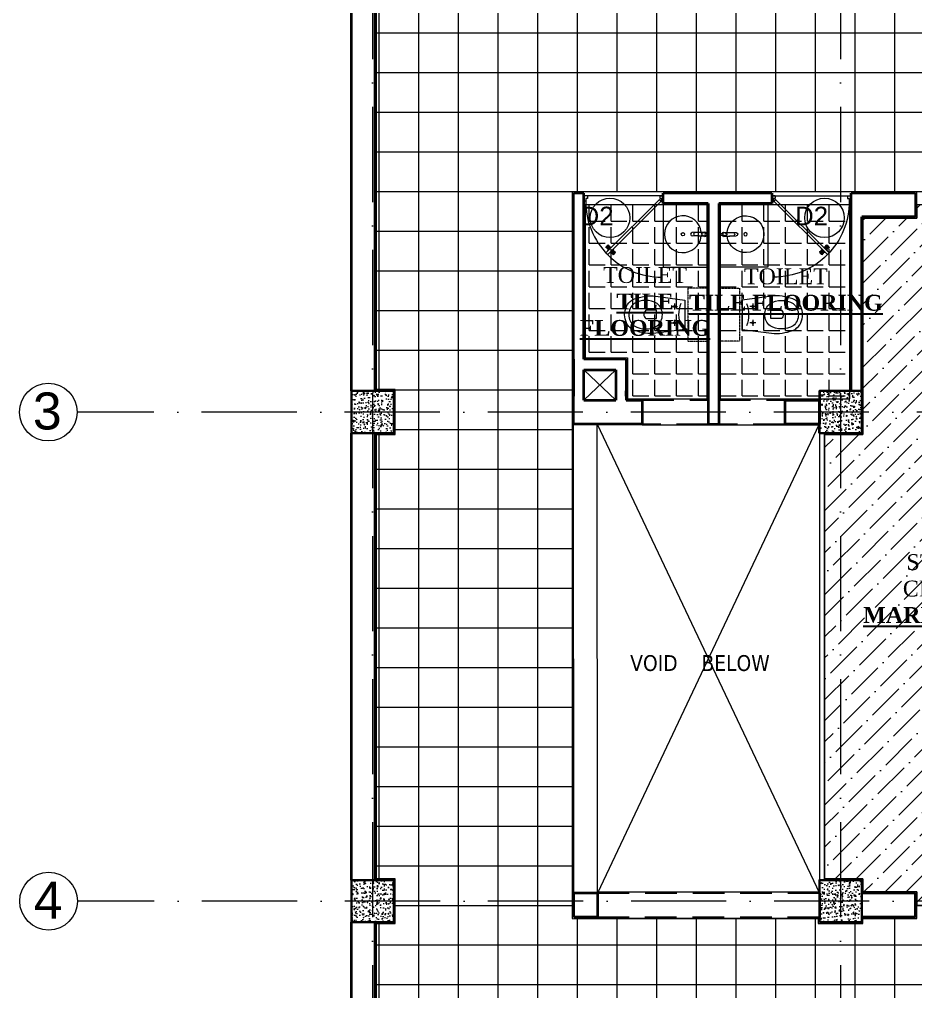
# Model space of a CAD drawing. Header units: inches. Extents: x 10755 to 33653, y -10992 to 10708.
# Drawn here: x 27143.5 to 27482.4, y -762.3 to -394.6 of the extents above; entities that cross this region are included whole.
import ezdxf

# ---------------------------------------------------------------- set-up
doc = ezdxf.new("R2010")
doc.units = ezdxf.units.IN
doc.header["$MEASUREMENT"] = 0
for name, pattern in [('ACAD_ISO10W100', [18, 12, -3, 0, -3]), ('HIDDEN', [0.375, 0.25, -0.125]), ('SA-WC-P$0$HIDDEN', [2.25, 1.5, -0.75])]:
    doc.linetypes.add(name, pattern=pattern)
for name, color, linetype, lineweight in [('centerline', 9, 'ACAD_ISO10W100', 5), ('col', 1, 'Continuous', 30), ('DIMINSION', 5, 'Continuous', 15), ('door', 15, 'Continuous', 18), ('hatch 2', 8, 'Continuous', 13), ('hatch room', 33, 'Continuous', 9), ('hatch- rcc', 252, 'Continuous', 5), ('hatch1', 9, 'Continuous', 5), ('L1 furnitures', 252, 'Continuous', 9), ('PLASTER', 50, 'Continuous', 9), ('PUERTAS', 7, 'Continuous', 0), ('railing', 33, 'Continuous', 15), ('rs', 102, 'Continuous', 15), ('sill line', 21, 'Continuous', 20), ('title text 1', 113, 'Continuous', 25), ('wall', 1, 'Continuous', 35)]:
    doc.layers.add(name, color=color, linetype=linetype, lineweight=lineweight)
doc.layers.add('T-TEXT', color=230, linetype='Continuous')
doc.layers.add('text 100', color=4, linetype='Continuous')
doc.layers.get('DIMINSION').off()
doc.styles.add('Prajwal', font='stylu.ttf', dxfattribs={"height": 9})
doc.styles.get("Standard").update_dxf_attribs({"font": 'arial.ttf'})
doc.styles.add('suren', font='times.ttf', dxfattribs={"height": 4})

# ---------------------------------------------------------------- blocks, each defined once
blk = doc.blocks.new('ETERWEWE')
at = {"layer": 'hatch- rcc', "linetype": 'Continuous', "ltscale": 30}
h = blk.add_hatch(dxfattribs=at)
h.set_pattern_fill('AR-CONC', color=256, scale=0.5, style=0)
h.set_pattern_definition([(50, (0, 0), (3.586300913, -0.313760675), [0.375, -4.125]), (355, (0, 0), (-0.69375667, 3.76096067), [0.3, -3.3]), (100.4514445, (0.299, -0.026), (2.89254423, 3.447199955), [0.31870096, -3.50571056]), (46.1842, (0, 1), (5.33620665, -0.8275964), [0.5625, -6.1875]), (96.6356355, (0.4447, 0.931), (4.67330973, 4.870593), [0.47805171, -5.2585688]), (351.184164, (0, 1), (4.67330973, 4.870593), [0.45, -4.95]), (21, (0.5, 0.75), (2.98453526, -2.013094453), [0.375, -4.125]), (326, (0.5, 0.75), (1.21657666, 3.625750225), [0.3, -3.3]), (71.4514447, (0.7487, 0.5822), (4.20111188, 1.612655764), [0.31870095, -3.50571056]), (37.5, (0, 0), (0.060799277, 1.664469269), [0, -3.26, 0, -3.35, 0, -3.3125]), (7.5, (0, 0), (1.315347687, 1.97205856), [0, -1.91, 0, -3.185, 0, -1.2625]), (327.5, (-1.115, 0), (2.669112181, -0.112774359), [0, -1.25, 0, -3.9, 0, -5.175]), (317.5, (-1.615, 0), (2.915930847, 0.50052491), [0, -1.625, 0, -2.59, 0, -3.675])])
h.paths.add_polyline_path([(159423.23, -3794.58), (159439.23, -3794.58), (159439.23, -3778.58), (159423.23, -3778.58)])
at = {"layer": 'col', "linetype": 'Continuous', "ltscale": 30}
blk.add_lwpolyline([(159423.23, -3794.58), (159423.23, -3778.58), (159439.23, -3778.58), (159439.23, -3794.58), (159423.23, -3794.58)], dxfattribs=at)
blk = doc.blocks.new('wewerrr')
at = {"layer": 'DIMINSION', "linetype": 'Continuous'}
for p in [(16886.62, -332.81), (16886.62, -332.81), (17063.62, -332.81), (17063.62, -332.81), (16886.62, -517.81), (16886.62, -517.81), (17063.62, -517.81), (17063.62, -517.81)]:
    blk.add_blockref('ETERWEWE', p, dxfattribs=at)
blk = doc.blocks.new('SA-WC-P')
for p, q in [((132, 53), (132, 117)), ((165, 85), (100, 85)), ((165, -85), (100, -85)), ((132, -117), (132, -53))]:
    blk.add_line(p, q)
at = {"linetype": 'SA-WC-P$0$HIDDEN', "ltscale": 0.1}
blk.add_lwpolyline([(-224, 278), (-224, -278), (-8, -278), (-8, 278)], close=True, dxfattribs=at)
blk.add_lwpolyline([(579, 154, -0.241084), (655, 0, -0.241953), (579, -154, -0.112908), (355, -198), (22, -154), (22, 154), (355, 198, -0.112605), (578, 154)], format="xyb")
for points in [[(556, -116, 0.234777), (611, 0, 0.234777), (556, 116, 0.279946), (313, 116, 0.234777), (259, 0, 0.234777), (313, -116, 0.279946)], [(432, 41), (322, 41), (322, -47), (432, -47, 0.5)]]:
    blk.add_lwpolyline(points, format="xyb", close=True)
for centre in [(132, 85), (132, -85)]:
    blk.add_circle(centre, 10.1)
for centre, radius, start, end in [((-236, 0), 324, 338.804, 21.2215), ((576, 149), 5.5, 53.3024, 66.0563)]:
    blk.add_arc(centre, radius, start, end)
blk = doc.blocks.new('roundsinkwithtap')
for p, q in [((-25, 245), (-20, 102)), ((-22, 233), (-15, 130)), ((-10, 275), (-10, 252)), ((0, 285), (0, 285)), ((10, 275), (10, 252)), ((22, 233), (15, 130)), ((25, 245), (20, 102))]:
    blk.add_line(p, q)
for points in [[(-22, 233, -0.314496), (-9, 215, 0.366665)], [(22, 233, 0.314496), (9, 215, -0.366665)]]:
    blk.add_lwpolyline(points, format="xyb")
blk.add_circle((0, -8), 20)
for centre, radius, start, end in [((0, 245), 25, 113.5782, 180), ((0, 233), 21.6, 0, 180), ((0, 275), 10, 90, 180), ((0, 275), 10, 0, 90), ((0, 245), 25, 0, 66.4218), ((0, -8), 215, 96.3158, 83.6842), ((0, 131), 15, 185.6551, 354.3449), ((0, 215), 9.29, 180, 0), ((0, 102), 20, 180, 0)]:
    blk.add_arc(centre, radius, start, end)
blk = doc.blocks.new('2ft6in')
at = {"layer": 'PUERTAS', "color": 2}
for p, q in [((0.84, 2.1), (21.02, 22.28)), ((21.71, 21.6), (21.02, 22.28)), ((21.71, 21.6), (1.47, 1.37)), ((18.33, 21.76), (18.31, 21.77)), ((21.18, 18.9), (21.2, 18.89)), ((0, 2), (0, 0)), ((0.6, 2), (0, 2)), ((1.33, 0), (0, 0)), ((0.6, 1.26), (0.6, 2.04)), ((0.67, 1.26), (0.6, 1.26)), ((0.67, 1.26), (0.67, 2.01)), ((0.67, 1), (0.67, 1.26)), ((1.33, 1), (0.67, 1)), ((1.31, 1.53), (0.79, 2.06)), ((1.36, 1.58), (0.81, 2.12)), ((1.36, 1.58), (1.31, 1.53)), ((1.47, 1.37), (1.31, 1.53)), ((1.33, 0), (1.33, 1)), ((28.67, 0), (28.67, 1)), ((28.67, 1), (29.33, 1)), ((28.67, 0), (30, 0)), ((29.33, 1), (29.33, 2)), ((29.33, 2), (30, 2)), ((30, 0), (30, 2))]:
    blk.add_line(p, q, dxfattribs=at)
at = {"layer": 'PUERTAS', "color": 1}
for p, q in [((18.82, 22.25), (18.45, 21.88)), ((18.9, 22.28), (18.48, 21.86)), ((18.84, 22.23), (18.82, 22.25)), ((19.54, 21.59), (18.99, 22.27)), ((18.06, 21.44), (18.48, 21.86)), ((18.74, 20.79), (18.06, 21.34)), ((18.08, 21.51), (18.45, 21.88)), ((18.11, 21.49), (18.08, 21.51)), ((18.83, 20.8), (19.18, 21.15)), ((18.84, 20.21), (19.1, 20.6)), ((18.85, 20.11), (18.84, 20.12)), ((18.92, 20.89), (18.93, 20.88)), ((19.02, 20.88), (19.24, 21.1)), ((19.12, 20.8), (19.03, 20.89)), ((19.1, 20.7), (19.11, 20.69)), ((19.1, 20.6), (19.1, 20.6)), ((19.11, 20.79), (19.33, 21.01)), ((19.54, 21.5), (19.18, 21.15)), ((19.45, 21.31), (19.24, 21.1)), ((19.55, 21.22), (19.33, 21.01)), ((19.45, 21.41), (19.45, 21.41)), ((19.54, 21.22), (19.45, 21.31)), ((19.53, 19.43), (19.54, 19.42)), ((19.64, 21.23), (19.64, 21.23)), ((19.64, 19.42), (20.02, 19.67)), ((19.74, 21.24), (19.73, 21.23)), ((20.12, 21.49), (19.74, 21.24)), ((20.02, 19.67), (20.03, 19.68)), ((20.12, 19.68), (20.12, 19.68)), ((20.21, 19.69), (20.43, 19.9)), ((20.22, 21.48), (20.22, 21.49)), ((20.22, 19.41), (20.57, 19.76)), ((20.22, 19.69), (20.31, 19.6)), ((20.22, 19.32), (20.76, 18.64)), ((20.31, 19.6), (20.52, 19.81)), ((20.31, 19.5), (20.31, 19.5)), ((20.65, 20.12), (20.43, 19.9)), ((20.74, 20.03), (20.52, 19.81)), ((20.93, 20.11), (20.57, 19.76)), ((20.64, 20.11), (20.73, 20.02)), ((20.66, 20.31), (20.65, 20.31)), ((20.65, 20.21), (20.65, 20.22)), ((20.91, 20.7), (20.66, 20.31)), ((20.84, 20.02), (20.83, 20.03)), ((20.86, 18.63), (21.28, 19.05)), ((20.91, 20.8), (20.91, 20.79)), ((20.91, 18.68), (20.94, 18.66)), ((20.94, 18.66), (21.31, 19.03)), ((21.02, 20.12), (21.7, 19.57)), ((21.7, 19.47), (21.28, 19.05)), ((21.67, 19.4), (21.31, 19.03)), ((21.65, 19.42), (21.67, 19.4))]:
    blk.add_line(p, q, dxfattribs=at)
at = {"layer": 'PUERTAS', "color": 8}
for p, q in [((19.42, 21.38), (18.75, 22.14)), ((19.51, 21.48), (18.88, 22.26)), ((19.55, 21.53), (18.93, 22.3)), ((18.81, 20.78), (18.04, 21.4)), ((18.86, 20.83), (18.08, 21.46)), ((18.95, 20.92), (18.2, 21.58)), ((18.44, 21.9), (18.31, 21.77)), ((19.07, 21.03), (18.34, 21.72)), ((18.44, 21.9), (18.56, 22.02)), ((18.58, 22.01), (18.56, 22.02)), ((19.3, 21.26), (18.61, 22)), ((18.91, 20.27), (19.19, 20.69)), ((19.13, 20.8), (19.03, 20.9)), ((19.15, 20.82), (19.05, 20.92)), ((19.09, 20.44), (19.25, 20.76)), ((19.19, 20.87), (19.1, 20.96)), ((19.25, 20.93), (19.16, 21.02)), ((19.28, 20.63), (19.32, 20.83)), ((19.4, 21.08), (19.31, 21.17)), ((19.47, 21.15), (19.38, 21.24)), ((19.43, 20.78), (19.4, 20.9)), ((19.51, 21.19), (19.42, 21.28)), ((19.55, 20.91), (19.43, 20.94)), ((19.53, 21.21), (19.44, 21.3)), ((19.7, 21.06), (19.51, 21.01)), ((19.89, 21.24), (19.58, 21.08)), ((20.07, 21.42), (19.64, 21.15)), ((19.69, 19.49), (20.12, 19.76)), ((19.87, 19.67), (20.18, 19.83)), ((20.06, 19.85), (20.25, 19.9)), ((20.21, 20), (20.33, 19.97)), ((20.21, 19.38), (20.83, 18.61)), ((20.23, 19.7), (20.32, 19.61)), ((20.25, 19.72), (20.34, 19.63)), ((20.25, 19.43), (20.88, 18.65)), ((20.29, 19.76), (20.38, 19.67)), ((20.33, 20.13), (20.36, 20.01)), ((20.34, 19.53), (21, 18.77)), ((20.36, 19.83), (20.45, 19.74)), ((20.48, 20.28), (20.44, 20.08)), ((20.46, 19.64), (21.14, 18.91)), ((20.5, 19.98), (20.6, 19.89)), ((20.67, 20.47), (20.51, 20.15)), ((20.85, 20.64), (20.57, 20.22)), ((20.57, 20.04), (20.66, 19.95)), ((20.61, 20.09), (20.7, 19.99)), ((20.63, 20.11), (20.72, 20.01)), ((20.69, 19.87), (21.42, 19.19)), ((20.81, 19.99), (21.56, 19.33)), ((20.9, 20.08), (21.68, 19.45)), ((20.95, 20.13), (21.72, 19.51)), ((21.32, 19.01), (21.2, 18.89)), ((21.32, 19.01), (21.44, 19.14)), ((21.43, 19.15), (21.44, 19.14)), ((0, 0), (30, 0))]:
    blk.add_line(p, q, dxfattribs=at)
at = {"layer": 'PUERTAS', "color": 2}
for radius in [0.129, 0.0627]:
    blk.add_circle((0.68, 2.14), radius, dxfattribs=at)
at = {"layer": 'PUERTAS', "color": 8}
blk.add_arc((0.68, 2.14), 28.65, 359.7285, 90.0333, dxfattribs=at)
at = {"layer": 'PUERTAS', "color": 1}
for centre, start, end in [((18.94, 22.23), 38.9236, 135), ((18.78, 20.84), 231.0764, 315), ((18.89, 20.16), 135, 225), ((18.97, 20.93), 225, 315), ((19.16, 20.74), 135, 219.7428), ((19.06, 20.65), 315, 39.7428), ((19.4, 21.36), 315, 45), ((19.49, 21.55), 315, 38.9236), ((19.59, 19.47), 225, 315), ((19.6, 21.18), 50.2572, 135), ((19.68, 21.28), 230.2572, 315), ((20.07, 19.63), 50.2572, 135), ((20.17, 21.44), 45, 135), ((20.16, 19.73), 230.2572, 315), ((20.27, 19.36), 135, 218.9236), ((20.35, 19.55), 135, 225), ((20.7, 20.26), 135, 219.7428), ((20.6, 20.17), 315, 39.7428), ((20.78, 19.98), 45, 135), ((20.82, 18.68), 218.9236, 315), ((20.87, 20.75), 315, 45), ((20.98, 20.07), 51.0764, 135), ((21.65, 19.52), 315, 51.0764)]:
    blk.add_arc(centre, 0.0667, start, end, dxfattribs=at)
blk = doc.blocks.new('*U2416')
at = {"color": 3}
blk.add_blockref('2ft6in', (0, 0), dxfattribs=at)

msp = doc.modelspace()

# ---------------------------------------------------------------- hatches: boundary and pattern name
at = {"layer": 'hatch room'}
h = msp.add_hatch(dxfattribs=at)
h.set_pattern_fill('ANSI37', color=256, scale=120, angle=45, style=0)
h.set_pattern_definition([(90, (13449.544, -12144.676), (-15, 3e-15), []), (180, (13449.544, -12144.676), (-3e-15, -15), [])])
h.paths.add_polyline_path([(27462.562, -318.593), (27445.562, -318.593), (27445.562, -335.593), (27462.562, -335.593)], flags=16)
h.paths.add_polyline_path([(27462.562, -959.593), (27445.562, -959.593), (27445.562, -976.593), (27462.562, -976.593)], flags=16)
h.paths.add_polyline_path([(27462.562, -1151.593), (27445.562, -1151.593), (27445.562, -1168.593), (27462.562, -1168.593)], flags=16)
h.paths.add_polyline_path([(27661.509, -1192.834), (27677.509, -1192.834), (27677.509, -1168.593), (27670.509, -1168.593), (27670.509, -1151.593), (27677.489, -1151.593), (27677.507, -976.593), (27670.509, -976.593), (27670.509, -959.593), (27677.509, -959.593), (27677.443, -762.593), (27605.611, -762.593), (27605.611, -734.597), (27541.943, -734.597), (27541.943, -729.597), (27482.943, -729.593), (27482.943, -734.593), (27462.562, -734.593), (27462.562, -736.593), (27445.562, -736.593), (27445.562, -734.718), (27352.515, -734.593), (27352.515, -459.741), (27482.943, -459.741), (27482.943, -464.741), (27541.943, -464.741), (27541.943, -459.741), (27677.422, -459.741), (27677.515, -335.598), (27670.509, -335.593), (27670.509, -318.593), (27677.505, -318.593), (27677.489, -185.593), (27670.511, -185.593), (27670.509, -178.593), (27462.564, -178.593), (27462.564, -185.593), (27445.564, -185.593), (27445.564, -168.593), (27450.562, -168.593), (27450.562, -118.593), (27278.562, -118.593), (27278.562, -148.593), (27297.562, -148.593), (27297.562, -175.593), (27285.564, -175.593), (27285.564, -185.593), (27278.562, -185.593), (27278.562, -318.593), (27285.562, -318.593), (27285.562, -335.593), (27278.562, -335.593), (27278.562, -534.593), (27285.562, -534.593), (27285.562, -551.593), (27278.562, -551.593), (27278.562, -719.593), (27285.562, -719.593), (27285.562, -736.593), (27278.562, -736.593), (27278.562, -959.593), (27285.562, -959.593), (27285.562, -961.593), (27297.562, -961.593), (27297.562, -995.593), (27278.562, -995.593), (27278.562, -1151.593), (27285.562, -1151.593), (27285.562, -1192.834), (27294.562, -1192.834), (27294.562, -1202.334), (27317.562, -1202.334), (27317.562, -1182.364), (27327.562, -1182.364), (27327.562, -1202.334), (27628.509, -1202.334), (27628.509, -1182.364), (27638.509, -1182.364), (27638.509, -1202.334), (27661.509, -1202.334)])
h = msp.add_hatch(dxfattribs=at)
h.set_pattern_fill('ANGLE', color=256, scale=30, style=0)
h.set_pattern_definition([(0, (13449.5445, -12144.676), (0, 8.25), [6, -2.25]), (90, (13449.5445, -12144.676), (-8.25, 5e-16), [6, -2.25])])
h.paths.add_polyline_path([(27403.562, -464.741), (27357.515, -464.741), (27357.515, -522.593), (27373.515, -522.593), (27373.515, -538.093), (27403.562, -538.093)])
h.paths.add_polyline_path([(27457.562, -464.741), (27408.562, -464.741), (27408.562, -538.093), (27457.562, -538.093)])
h = msp.add_hatch(dxfattribs=at)
h.set_pattern_fill('ANSI36', color=256, scale=45, style=0)
h.set_pattern_definition([(45, (13449.5445, -12144.6764), (2.9831067, 10.938058), [14.0625, -2.8125, 0, -2.8125])])
h.paths.add_polyline_path([(27462.562, -551.595), (27448.062, -551.602), (27448.062, -719.593), (27462.562, -719.593), (27462.562, -724.593), (27482.943, -724.593), (27482.943, -729.595), (27541.943, -729.595), (27541.943, -724.597), (27550.837, -724.597), (27550.837, -663.093), (27562.845, -663.093), (27562.838, -546.093), (27591.422, -546.093), (27591.422, -469.741), (27541.943, -469.741), (27541.943, -464.741), (27482.943, -464.741), (27482.943, -469.741), (27462.562, -469.741)])

# ---------------------------------------------------------------- linework, layer by layer
at = {"layer": 'centerline', "ltscale": 3}
for p, q in [((27277.062, -48.968), (27277.062, -1398.267)), ((27454.062, -48.968), (27454.062, -1398.267)), ((27789.406, -543.093), (27165.326, -543.093)), ((27789.52, -728.093), (27165.44, -728.093))]:
    msp.add_line(p, q, dxfattribs=at)
at = {"layer": 'centerline', "linetype": 'Continuous'}
for centre in [(27154.415, -543.093), (27154.528, -728.093)]:
    msp.add_circle(centre, 10.912, dxfattribs=at)
at = {"layer": 'Defpoints'}
for points in [[(27276.062, -535.093), (27285.062, -535.093), (27285.062, -551.093), (27276.062, -551.093)], [(27276.062, -720.093), (27285.062, -720.093), (27285.062, -736.093), (27276.062, -736.093)]]:
    msp.add_lwpolyline(points, dxfattribs=at)
at = {"layer": 'hatch 2', "ltscale": 30}
for centre in [(27366.87, -469.613), (27448.002, -469.613)]:
    msp.add_circle(centre, 7.47, dxfattribs=at)
at = {"layer": 'hatch1', "linetype": 'Continuous', "ltscale": 30}
for p, q in [((27357.015, -527.093), (27369.015, -538.593)), ((27369.015, -527.093), (27357.015, -538.593)), ((27357.015, -527.093), (27369.015, -538.593)), ((27369.015, -527.093), (27357.015, -538.593)), ((27362.025, -547.593), (27446.062, -725.093)), ((27445.948, -547.593), (27362.139, -725.093))]:
    msp.add_line(p, q, dxfattribs=at)
at = {"layer": 'L1 furnitures', "color": 7, "linetype": 'Continuous', "ltscale": 30}
for p, q in [((27387.015, -464.241), (27387.015, -488.242)), ((27426.585, -464.241), (27426.585, -488.242)), ((27387.015, -488.242), (27404.062, -488.242)), ((27426.585, -488.242), (27408.062, -488.242))]:
    msp.add_line(p, q, dxfattribs=at)
at = {"layer": 'PLASTER'}
for points in [[(27278.562, -959.593), (27278.562, -736.593), (27285.562, -736.593), (27285.562, -719.593), (27278.562, -719.593), (27278.562, -551.593), (27285.562, -551.593), (27285.562, -534.593), (27278.562, -534.593), (27278.562, -335.593)], [(27462.562, -551.595), (27448.062, -551.602), (27448.062, -719.593), (27462.562, -719.593), (27462.562, -724.593), (27482.943, -724.593), (27482.943, -729.595), (27541.943, -729.595), (27541.943, -724.597), (27550.837, -724.597), (27550.837, -663.093), (27562.845, -663.093), (27562.838, -546.093), (27591.422, -546.093), (27591.422, -469.741), (27541.943, -469.741), (27541.943, -464.741), (27482.943, -464.741), (27482.943, -469.741), (27462.562, -469.741), (27462.562, -551.595)]]:
    msp.add_lwpolyline(points, dxfattribs=at)
for points in [[(27482.943, -459.741), (27352.515, -459.741), (27352.515, -734.593), (27445.562, -734.718), (27445.562, -736.593), (27462.562, -736.593), (27462.562, -734.593), (27482.943, -734.593), (27482.943, -724.593), (27462.562, -724.593), (27462.562, -719.593), (27448.062, -719.593), (27448.062, -551.602), (27462.562, -551.595), (27462.562, -469.741), (27482.943, -469.741)], [(27357.515, -464.741), (27357.515, -522.593), (27373.515, -522.593), (27373.515, -538.093), (27403.562, -538.093), (27403.562, -464.741)], [(27457.562, -464.741), (27408.562, -464.741), (27408.562, -538.093), (27457.562, -538.093)]]:
    msp.add_lwpolyline(points, close=True, dxfattribs=at)
at = {"layer": 'railing', "linetype": 'Continuous', "ltscale": 30}
for p, q in [((27446.062, -551.093), (27446.062, -720.093)), ((27448.062, -551.093), (27448.062, -720.093))]:
    msp.add_line(p, q, dxfattribs=at)
at = {"layer": 'rs', "linetype": 'HIDDEN', "ltscale": 48}
for p, q in [((27379.062, -538.593), (27404.062, -538.593)), ((27408.062, -538.593), (27433.062, -538.593)), ((27404.062, -547.593), (27379.062, -547.593)), ((27433.062, -547.593), (27408.062, -547.593)), ((27362.142, -725.106), (27446.062, -725.093)), ((27446.062, -734.093), (27362.142, -734.106))]:
    msp.add_line(p, q, dxfattribs=at)
at = {"layer": 'sill line', "linetype": 'Continuous', "ltscale": 30}
for p, q in [((27379.062, -538.093), (27404.062, -538.093)), ((27408.062, -538.093), (27433.062, -538.093)), ((27353.132, -725.099), (27353.021, -547.599)), ((27362.142, -725.093), (27362.023, -547.593)), ((27404.062, -548.093), (27379.062, -548.093)), ((27433.062, -548.093), (27408.062, -548.093)), ((27362.142, -724.606), (27446.062, -724.593)), ((27446.062, -734.593), (27362.142, -734.606))]:
    msp.add_line(p, q, dxfattribs=at)
at = {"layer": 'wall', "linetype": 'Continuous', "ltscale": 30}
for p, q in [((27269.062, -535.093), (27269.062, -335.093)), ((27278.062, -535.093), (27278.062, -335.093)), ((27357.015, -460.241), (27353.015, -460.241)), ((27353.015, -538.593), (27353.015, -460.241)), ((27357.015, -523.093), (27357.015, -460.241)), ((27428.085, -460.241), (27387.015, -460.241)), ((27387.015, -464.241), (27387.015, -460.241)), ((27428.085, -460.241), (27428.085, -464.241)), ((27482.443, -460.241), (27458.062, -460.241)), ((27458.062, -535.093), (27458.062, -460.241)), ((27482.443, -460.241), (27482.443, -469.241)), ((27404.062, -464.241), (27387.015, -464.241)), ((27404.062, -464.241), (27404.062, -538.593)), ((27428.085, -464.241), (27408.062, -464.241)), ((27408.062, -464.241), (27408.062, -538.593)), ((27482.443, -469.241), (27462.062, -469.241)), ((27462.062, -535.093), (27462.062, -469.241)), ((27353.015, -523.093), (27353.015, -537.093)), ((27353.015, -523.093), (27353.015, -537.093)), ((27373.015, -523.093), (27357.015, -523.093)), ((27373.015, -523.093), (27357.015, -523.093)), ((27373.015, -523.093), (27373.015, -538.593)), ((27373.015, -523.093), (27373.015, -538.593)), ((27357.015, -538.593), (27357.015, -527.093)), ((27357.015, -538.593), (27357.015, -527.093)), ((27357.015, -527.093), (27369.015, -527.093)), ((27357.015, -538.593), (27357.015, -527.093)), ((27357.015, -538.593), (27357.015, -527.093)), ((27357.015, -527.093), (27369.015, -527.093)), ((27369.015, -527.093), (27369.015, -538.593)), ((27369.015, -527.093), (27369.015, -538.593)), ((27373.015, -537.093), (27373.015, -535.093)), ((27373.015, -537.093), (27373.015, -535.093)), ((27353.021, -547.593), (27353.015, -538.593)), ((27353.025, -538.593), (27353.015, -538.593)), ((27357.015, -538.593), (27369.015, -538.593)), ((27357.015, -538.593), (27369.015, -538.593)), ((27373.015, -538.593), (27379.062, -538.593)), ((27379.062, -538.593), (27379.062, -547.593)), ((27404.062, -538.593), (27404.062, -547.593)), ((27408.062, -538.593), (27408.062, -547.593)), ((27433.062, -538.593), (27446.062, -538.593)), ((27433.062, -538.593), (27433.062, -547.593)), ((27436.062, -538.593), (27446.062, -538.593)), ((27446.062, -547.593), (27446.056, -538.588)), ((27446.066, -538.588), (27446.056, -538.588)), ((27446.062, -538.593), (27446.062, -538.593)), ((27446.062, -538.593), (27446.062, -547.593)), ((27446.062, -538.593), (27446.062, -538.593)), ((27446.062, -538.593), (27446.062, -547.593)), ((27446.062, -538.593), (27446.062, -538.593)), ((27446.062, -538.593), (27446.062, -547.593)), ((27379.062, -547.593), (27353.021, -547.593)), ((27404.062, -547.593), (27408.062, -547.593)), ((27433.062, -547.593), (27446.062, -547.593)), ((27446.062, -547.593), (27433.062, -547.593)), ((27433.062, -547.593), (27446.062, -547.593)), ((27446.062, -551.093), (27446.06, -547.593)), ((27269.062, -720.093), (27269.062, -551.093)), ((27278.062, -720.093), (27278.062, -551.093)), ((27362.139, -725.093), (27353.132, -725.099)), ((27353.138, -734.093), (27353.132, -725.099)), ((27362.142, -725.106), (27362.142, -725.093)), ((27362.142, -725.106), (27362.142, -734.106)), ((27446.062, -725.093), (27446.062, -725.093)), ((27446.062, -725.093), (27446.062, -734.093)), ((27482.443, -725.093), (27462.062, -725.093)), ((27482.443, -725.093), (27462.062, -725.093)), ((27482.443, -734.093), (27482.443, -725.093)), ((27362.142, -734.106), (27353.138, -734.093)), ((27446.062, -734.093), (27446.062, -734.093)), ((27482.443, -734.093), (27462.062, -734.093)), ((27269.062, -960.093), (27269.062, -736.093)), ((27278.062, -960.093), (27278.062, -736.093))]:
    msp.add_line(p, q, dxfattribs=at)

# ---------------------------------------------------------------- block references
at = {"layer": 'DIMINSION', "linetype": 'Continuous'}
msp.add_blockref('ETERWEWE', (-131977.169, 3243.489), dxfattribs=at)
at = {"layer": 'door', "color": 7, "extrusion": (0, 0, -1), "xscale": -1, "zscale": -1, "rotation": 180}
msp.add_blockref('*U2416', (-27387.015, -461.243), dxfattribs=at)
at = {"layer": 'door', "color": 7, "extrusion": (0, 0, -1), "zscale": -1, "rotation": 180}
msp.add_blockref('*U2416', (-27428.062, -461.243), dxfattribs=at)
at = {"layer": 'L1 furnitures', "color": 7, "linetype": 'Continuous', "ltscale": 30, "extrusion": (0, 0, -1)}
for name, p, xscale, yscale, zscale, rotation in [('roundsinkwithtap', (-27394.702, -475.802), -0.03239999996731192, 0.03239999999459542, -0.03239999996731192, 90.00001646939904), ('roundsinkwithtap', (-27417.87, -475.801), 0.03239999996731192, 0.03239999996731192, -0.03240000000002358, 269.999983530601), ('SA-WC-P', (-27395.996, -506.242), -0.03600000002188608, 0.03599999999278225, -0.03600000002188608, 180), ('SA-WC-P', (-27416.128, -506.242), 0.03600000002188608, 0.03600000002188608, -0.0360000000000262, 180)]:
    msp.add_blockref(name, p, dxfattribs=dict(at, xscale=xscale, yscale=yscale, zscale=zscale, rotation=rotation))
at = {"layer": 'wall', "linetype": 'Continuous'}
msp.add_blockref('wewerrr', (-149040.787, 3576.303), dxfattribs=at)

# ---------------------------------------------------------------- texts
at = {"layer": 'T-TEXT', "ltscale": 100, "char_height": 14, "width": 12.94397, "attachment_point": 3, "style": 'suren'}
for s, insert in [('{\\fArial|b0|i0|c0|p34;3}', (27159.457, -535.655)), ('{\\fArial|b0|i0|c0|p34;4}', (27159.772, -720.655))]:
    msp.add_mtext(s, dxfattribs=dict(at, insert=insert))
at = {"layer": 'text 100', "char_height": 6, "attachment_point": 2}
for s, insert, width in [('\\A1;\\pxqc;{\\fTimes New Roman|b0|i0|c0|p18;TOILET^J\\fTimes New Roman|b1|i0|c0|p18;\\LTILE FLOORING}', (27380.11, -488.23), 64.29519), ('\\A1;\\pxqc;{\\fTimes New Roman|b0|i0|c0|p18;TOILET^J\\fTimes New Roman|b1|i0|c0|p18;\\LTILE FLOORING}', (27433.384, -488.719), 69.24515), ('\\A1;\\pxqc;{\\fTimes New Roman|b0|i0|c0|p18;STAIRCASE & CIRCULATION\\P\\pq*;\\fTimes New Roman|b1|i0|c0|p18;\\LMARBLE FLOORING}', (27508.34, -596.836), 110.08563)]:
    msp.add_mtext(s, dxfattribs=dict(at, insert=insert, width=width))
at = {"layer": 'title text 1', "char_height": 7, "width": 6.48014975013211e-13, "attachment_point": 1, "rotation": 359.95632, "style": 'Prajwal'}
for insert in [(27361.365, -465.397), (27442.498, -465.397)]:
    msp.add_mtext('\\pi-5.632;{\\fArial|b0|i0|c0|p34;D2}', dxfattribs=dict(at, insert=insert))
at = {"layer": 'title text 1', "color": 7, "insert": (27379.464, -641.127), "char_height": 6, "width": 78.30615, "attachment_point": 7, "style": 'Prajwal'}
msp.add_mtext('\\pi-4.964;{\\fTahoma|b0|i0|c0|p34;VOID    BELOW}', dxfattribs=at)

doc.saveas('drawing.dxf')
